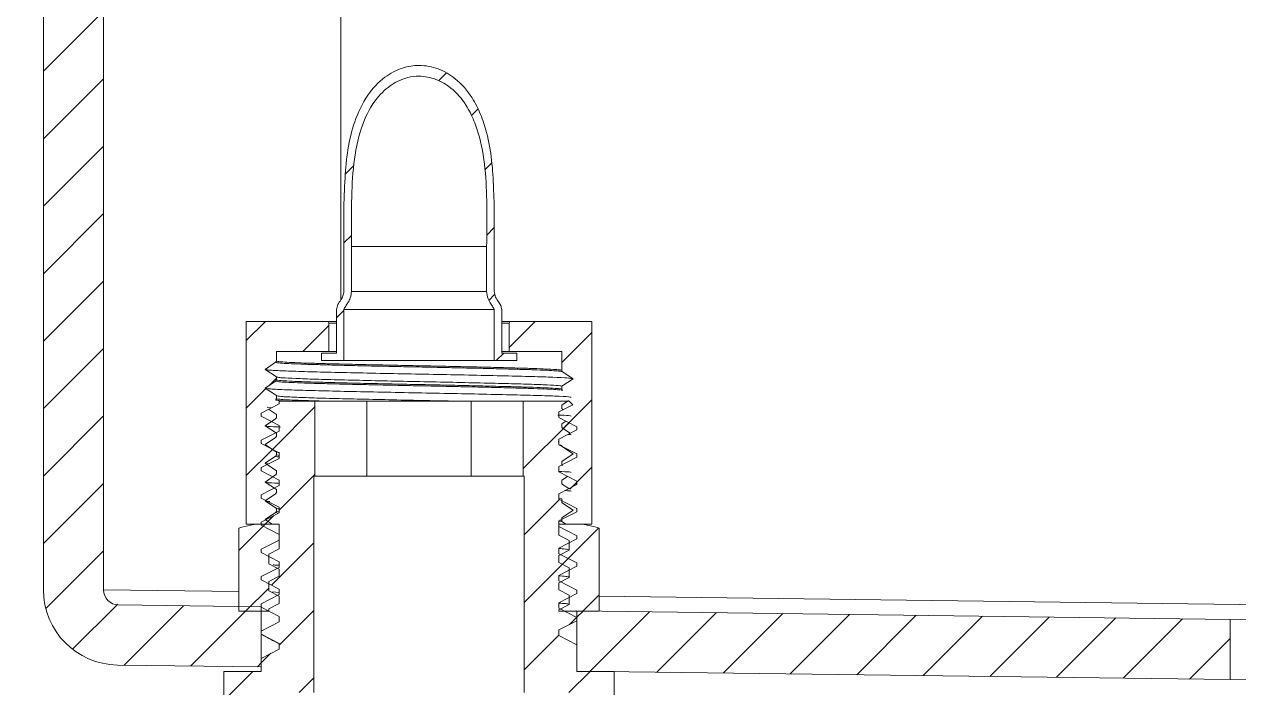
# Model space of a CAD drawing. Extents: x 14808 to 20058, y -13198 to -11680.
# Drawn here: x 15192.31 to 15232.72, y -12617.14 to -12595.07 of the extents above; entities that cross this region are included whole.
import ezdxf

# ---------------------------------------------------------------- set-up
doc = ezdxf.new("R2010")
doc.units = 0
doc.header["$LTSCALE"] = 7
doc.header["$MEASUREMENT"] = 0
doc.layers.get('0').update_dxf_attribs({"color": 2, "linetype": 'CONTINUOUS'})
doc.styles.add('GHS', font='romans', dxfattribs={"bigfont": 'ghs'})
doc.dimstyles.new('STANDARD$7', dxfattribs={"dimtxt": 3.5, "dimasz": 3, "dimexe": 1, "dimexo": 0.0625, "dimgap": 1, "dimtad": 1, "dimdec": 4, "dimzin": 0, "dimdsep": 46, "dimtxsty": 'GHS', "dimcen": 1, "dimclrt": 2, "dimadec": 0, "dimazin": 0, "dimtfac": 1, "dimtdec": 4, "dimtofl": 0, "dimtmove": 0, "dimatfit": 3, "dimfxl": 1, "dimtolj": 1, "dimtzin": 0, "dimarcsym": 0})
pattern_1 = [(45, (344.9468, 39.5322), (-0.561266, 0.561266), [])]

# ---------------------------------------------------------------- blocks, each defined once
blk = doc.blocks.new('A$C37B80C3A')
at = {"linetype": 'Continuous', "lineweight": 0}
h = blk.add_hatch(dxfattribs=at)
h.set_pattern_fill('ANSI31', color=2, scale=0.25, style=0)
h.set_pattern_definition(pattern_1)
edge = h.paths.add_edge_path(flags=0)
edge.add_line((1, 20.274), (0, 20.274))
edge.add_line((0, 20.274), (0, 10.64))
edge.add_arc((1.25, 10.64), 1.25, 180, 269.25)
edge.add_line((1.234, 9.39), (3.625, 9.359))
edge.add_line((3.625, 9.359), (3.625, 10.359))
edge.add_line((3.625, 10.359), (1.247, 10.39))
edge.add_arc((1.25, 10.64), 0.25, 180, 269.25, ccw=False)
edge.add_line((1, 10.64), (1, 20.274))
h = blk.add_hatch(dxfattribs=at)
h.set_pattern_fill('ANSI31', color=2, scale=0.25, style=0)
h.set_pattern_definition(pattern_1)
edge = h.paths.add_edge_path(flags=0)
edge.add_spline(control_points=[(7.501, 16.356), (7.501, 16.989), (7.534, 17.638), (7.374, 18.251), (7.322, 18.452), (7.245, 18.65), (7.133, 18.825), (7.056, 18.945), (6.961, 19.057), (6.85, 19.146), (6.766, 19.214), (6.671, 19.27), (6.57, 19.308), (6.469, 19.346), (6.359, 19.367), (6.251, 19.367), (6.158, 19.367), (6.065, 19.352), (5.977, 19.324), (5.872, 19.29), (5.772, 19.237), (5.684, 19.171), (5.573, 19.089), (5.477, 18.985), (5.399, 18.872), (5.305, 18.736), (5.234, 18.584), (5.18, 18.427), (5.078, 18.13), (5.037, 17.812), (5.018, 17.498), (4.995, 17.118), (5.001, 16.737), (5.001, 16.356)], knot_values=[0.043349, 0.043349, 0.043349, 0.043349, 0.050957, 0.050957, 0.050957, 0.053427, 0.053427, 0.053427, 0.05512, 0.05512, 0.05512, 0.056396, 0.056396, 0.056396, 0.05768, 0.05768, 0.05768, 0.058787, 0.058787, 0.058787, 0.060114, 0.060114, 0.060114, 0.061773, 0.061773, 0.061773, 0.063761, 0.063761, 0.063761, 0.067564, 0.067564, 0.067564, 0.072148, 0.072148, 0.072148, 0.072148], weights=[1, 1, 1, 1, 1, 1, 1, 1, 1, 1, 1, 1, 1, 1, 1, 1, 1, 1, 1, 1, 1, 1, 1, 1, 1, 1, 1, 1, 1, 1, 1, 1, 1, 1], degree=3, periodic=0)
edge.add_line((5.001, 16.356), (5.001, 15.607))
edge.add_spline(control_points=[(5.001, 15.607), (5.001, 15.482), (4.876, 15.413), (4.876, 15.303)], knot_values=[0, 0, 0, 0, 1, 1, 1, 1], weights=[1, 1, 1, 1], degree=3, periodic=0)
edge.add_line((4.876, 15.303), (4.876, 14.581))
edge.add_line((4.876, 14.581), (4.626, 14.581))
edge.add_line((4.626, 14.581), (4.626, 14.456))
edge.add_line((4.626, 14.456), (5.001, 14.456))
edge.add_line((5.001, 14.456), (5.001, 15.303))
edge.add_spline(control_points=[(5.001, 15.303), (5.001, 15.311), (5.001, 15.315), (5.038, 15.375), (5.088, 15.448), (5.119, 15.53), (5.126, 15.582), (5.126, 15.607)], knot_values=[0, 0, 0, 0, 0.25, 0.5, 0.75, 0.875, 1, 1, 1, 1], weights=[1, 1, 1, 1, 1, 1, 1, 1], degree=3, periodic=0)
edge.add_line((5.126, 15.607), (5.126, 16.356))
edge.add_spline(control_points=[(5.126, 16.356), (5.126, 16.633), (5.124, 16.91), (5.131, 17.186), (5.142, 17.597), (5.173, 18.02), (5.32, 18.404), (5.377, 18.553), (5.454, 18.699), (5.555, 18.824), (5.626, 18.911), (5.71, 18.99), (5.804, 19.051), (5.884, 19.102), (5.972, 19.142), (6.064, 19.165), (6.125, 19.18), (6.188, 19.187), (6.251, 19.187), (6.346, 19.187), (6.443, 19.169), (6.532, 19.135), (6.621, 19.101), (6.705, 19.051), (6.779, 18.991), (6.879, 18.911), (6.964, 18.81), (7.033, 18.702), (7.136, 18.54), (7.207, 18.358), (7.255, 18.173), (7.408, 17.585), (7.376, 16.963), (7.376, 16.356)], knot_values=[0.040739, 0.040739, 0.040739, 0.040739, 0.044126, 0.044126, 0.044126, 0.049188, 0.049188, 0.049188, 0.051142, 0.051142, 0.051142, 0.052508, 0.052508, 0.052508, 0.053655, 0.053655, 0.053655, 0.054409, 0.054409, 0.054409, 0.055556, 0.055556, 0.055556, 0.056695, 0.056695, 0.056695, 0.058237, 0.058237, 0.058237, 0.060538, 0.060538, 0.060538, 0.067914, 0.067914, 0.067914, 0.067914], weights=[1, 1, 1, 1, 1, 1, 1, 1, 1, 1, 1, 1, 1, 1, 1, 1, 1, 1, 1, 1, 1, 1, 1, 1, 1, 1, 1, 1, 1, 1, 1, 1, 1, 1], degree=3, periodic=0)
edge.add_line((7.376, 16.356), (7.376, 15.607))
edge.add_spline(control_points=[(7.376, 15.607), (7.376, 15.582), (7.382, 15.53), (7.413, 15.448), (7.463, 15.375), (7.5, 15.315), (7.501, 15.311), (7.501, 15.303)], knot_values=[0, 0, 0, 0, 0.125, 0.25, 0.5, 0.75, 1, 1, 1, 1], weights=[1, 1, 1, 1, 1, 1, 1, 1], degree=3, periodic=0)
edge.add_line((7.501, 15.303), (7.501, 14.456))
edge.add_line((7.501, 14.456), (7.876, 14.456))
edge.add_line((7.876, 14.456), (7.876, 14.581))
edge.add_line((7.876, 14.581), (7.626, 14.581))
edge.add_line((7.626, 14.581), (7.626, 15.303))
edge.add_spline(control_points=[(7.626, 15.303), (7.626, 15.413), (7.501, 15.482), (7.501, 15.607)], knot_values=[0, 0, 0, 0, 1, 1, 1, 1], weights=[1, 1, 1, 1], degree=3, periodic=0)
edge.add_line((7.501, 15.607), (7.501, 16.356))
h = blk.add_hatch(dxfattribs=at)
h.set_pattern_fill('ANSI31', color=2, scale=0.25, style=0)
h.set_pattern_definition(pattern_1)
edge = h.paths.add_edge_path(flags=0)
edge.add_line((3.688, 13.059), (3.864, 13.177))
edge.add_spline(control_points=[(3.864, 13.177), (3.867, 13.178), (3.869, 13.18), (3.87, 13.182), (3.872, 13.184), (3.873, 13.187), (3.874, 13.189), (3.875, 13.192), (3.876, 13.195), (3.876, 13.198)], knot_values=[0, 0, 0, 0, 0.000031, 0.000031, 0.000031, 0.000064, 0.000064, 0.000064, 0.000098, 0.000098, 0.000098, 0.000098], weights=[1, 1, 1, 1, 1, 1, 1, 1, 1, 1], degree=3, periodic=0)
edge.add_line((3.876, 13.198), (3.876, 13.247))
edge.add_line((3.876, 13.247), (3.688, 13.372))
edge.add_line((3.688, 13.372), (3.864, 13.489))
edge.add_spline(control_points=[(3.864, 13.489), (3.867, 13.491), (3.869, 13.493), (3.87, 13.495), (3.872, 13.497), (3.873, 13.499), (3.874, 13.502), (3.875, 13.504), (3.876, 13.507), (3.876, 13.51)], knot_values=[0, 0, 0, 0, 0.000031, 0.000031, 0.000031, 0.000064, 0.000064, 0.000064, 0.000098, 0.000098, 0.000098, 0.000098], weights=[1, 1, 1, 1, 1, 1, 1, 1, 1, 1], degree=3, periodic=0)
edge.add_line((3.876, 13.51), (3.876, 13.559))
edge.add_line((3.876, 13.559), (3.688, 13.684))
edge.add_line((3.688, 13.684), (3.864, 13.802))
edge.add_spline(control_points=[(3.864, 13.802), (3.867, 13.803), (3.869, 13.805), (3.87, 13.807), (3.872, 13.809), (3.873, 13.812), (3.874, 13.814), (3.875, 13.817), (3.876, 13.82), (3.876, 13.823)], knot_values=[0, 0, 0, 0, 0.000031, 0.000031, 0.000031, 0.000064, 0.000064, 0.000064, 0.000098, 0.000098, 0.000098, 0.000098], weights=[1, 1, 1, 1, 1, 1, 1, 1, 1, 1], degree=3, periodic=0)
edge.add_line((3.876, 13.823), (3.876, 13.872))
edge.add_line((3.876, 13.872), (3.688, 13.997))
edge.add_line((3.688, 13.997), (3.864, 14.114))
edge.add_spline(control_points=[(3.864, 14.114), (3.867, 14.116), (3.869, 14.118), (3.87, 14.12), (3.872, 14.122), (3.873, 14.124), (3.874, 14.127), (3.875, 14.129), (3.876, 14.132), (3.876, 14.135)], knot_values=[0, 0, 0, 0, 0.000031, 0.000031, 0.000031, 0.000064, 0.000064, 0.000064, 0.000098, 0.000098, 0.000098, 0.000098], weights=[1, 1, 1, 1, 1, 1, 1, 1, 1, 1], degree=3, periodic=0)
edge.add_line((3.876, 14.135), (3.876, 14.184))
edge.add_line((3.876, 14.184), (3.688, 14.309))
edge.add_line((3.688, 14.309), (3.864, 14.427))
edge.add_spline(control_points=[(3.864, 14.427), (3.867, 14.428), (3.869, 14.43), (3.87, 14.432), (3.872, 14.434), (3.873, 14.437), (3.874, 14.439), (3.875, 14.442), (3.876, 14.445), (3.876, 14.448)], knot_values=[0, 0, 0, 0, 0.000031, 0.000031, 0.000031, 0.000064, 0.000064, 0.000064, 0.000098, 0.000098, 0.000098, 0.000098], weights=[1, 1, 1, 1, 1, 1, 1, 1, 1, 1], degree=3, periodic=0)
edge.add_line((3.876, 14.448), (3.876, 14.606))
edge.add_line((3.876, 14.606), (4.751, 14.606))
edge.add_line((4.751, 14.606), (4.751, 15.081))
edge.add_arc((4.726, 15.081), 0.025, 0, 90)
edge.add_line((4.726, 15.106), (3.376, 15.106))
edge.add_line((3.376, 15.106), (3.376, 11.731))
edge.add_line((3.376, 11.731), (3.805, 11.731))
edge.add_line((3.805, 11.731), (3.688, 11.809))
edge.add_line((3.688, 11.809), (3.864, 11.927))
edge.add_spline(control_points=[(3.864, 11.927), (3.867, 11.928), (3.869, 11.93), (3.87, 11.932), (3.872, 11.934), (3.873, 11.937), (3.874, 11.939), (3.875, 11.942), (3.876, 11.945), (3.876, 11.948)], knot_values=[0, 0, 0, 0, 0.000031, 0.000031, 0.000031, 0.000064, 0.000064, 0.000064, 0.000098, 0.000098, 0.000098, 0.000098], weights=[1, 1, 1, 1, 1, 1, 1, 1, 1, 1], degree=3, periodic=0)
edge.add_line((3.876, 11.948), (3.876, 11.997))
edge.add_line((3.876, 11.997), (3.688, 12.122))
edge.add_line((3.688, 12.122), (3.864, 12.239))
edge.add_spline(control_points=[(3.864, 12.239), (3.867, 12.241), (3.869, 12.243), (3.87, 12.245), (3.872, 12.247), (3.873, 12.249), (3.874, 12.252), (3.875, 12.254), (3.876, 12.257), (3.876, 12.26)], knot_values=[0, 0, 0, 0, 0.000031, 0.000031, 0.000031, 0.000064, 0.000064, 0.000064, 0.000098, 0.000098, 0.000098, 0.000098], weights=[1, 1, 1, 1, 1, 1, 1, 1, 1, 1], degree=3, periodic=0)
edge.add_line((3.876, 12.26), (3.876, 12.309))
edge.add_line((3.876, 12.309), (3.688, 12.434))
edge.add_line((3.688, 12.434), (3.864, 12.552))
edge.add_spline(control_points=[(3.864, 12.552), (3.867, 12.553), (3.869, 12.555), (3.87, 12.557), (3.872, 12.559), (3.873, 12.562), (3.874, 12.564), (3.875, 12.567), (3.876, 12.57), (3.876, 12.573)], knot_values=[0, 0, 0, 0, 0.000031, 0.000031, 0.000031, 0.000064, 0.000064, 0.000064, 0.000098, 0.000098, 0.000098, 0.000098], weights=[1, 1, 1, 1, 1, 1, 1, 1, 1, 1], degree=3, periodic=0)
edge.add_line((3.876, 12.573), (3.876, 12.622))
edge.add_line((3.876, 12.622), (3.688, 12.747))
edge.add_line((3.688, 12.747), (3.864, 12.864))
edge.add_spline(control_points=[(3.864, 12.864), (3.867, 12.866), (3.869, 12.868), (3.87, 12.87), (3.872, 12.872), (3.873, 12.874), (3.874, 12.877), (3.875, 12.879), (3.876, 12.882), (3.876, 12.885)], knot_values=[0, 0, 0, 0, 0.000031, 0.000031, 0.000031, 0.000064, 0.000064, 0.000064, 0.000098, 0.000098, 0.000098, 0.000098], weights=[1, 1, 1, 1, 1, 1, 1, 1, 1, 1], degree=3, periodic=0)
edge.add_line((3.876, 12.885), (3.876, 12.934))
edge.add_line((3.876, 12.934), (3.688, 13.059))
h = blk.add_hatch(dxfattribs=at)
h.set_pattern_fill('ANSI31', color=2, scale=0.25, style=0)
h.set_pattern_definition(pattern_1)
edge = h.paths.add_edge_path(flags=0)
edge.add_line((8.637, 13.021), (8.813, 12.903))
edge.add_line((8.813, 12.903), (8.626, 12.778))
edge.add_line((8.626, 12.778), (8.626, 12.729))
edge.add_spline(control_points=[(8.626, 12.729), (8.626, 12.726), (8.626, 12.724), (8.627, 12.721), (8.628, 12.719), (8.629, 12.716), (8.631, 12.714), (8.632, 12.712), (8.634, 12.71), (8.637, 12.708)], knot_values=[0, 0, 0, 0, 0.000031, 0.000031, 0.000031, 0.000064, 0.000064, 0.000064, 0.000098, 0.000098, 0.000098, 0.000098], weights=[1, 1, 1, 1, 1, 1, 1, 1, 1, 1], degree=3, periodic=0)
edge.add_line((8.637, 12.708), (8.813, 12.59))
edge.add_line((8.813, 12.59), (8.626, 12.465))
edge.add_line((8.626, 12.465), (8.626, 12.416))
edge.add_spline(control_points=[(8.626, 12.416), (8.626, 12.414), (8.626, 12.411), (8.627, 12.409), (8.628, 12.406), (8.629, 12.404), (8.631, 12.401), (8.632, 12.399), (8.634, 12.397), (8.637, 12.396)], knot_values=[0, 0, 0, 0, 0.000031, 0.000031, 0.000031, 0.000064, 0.000064, 0.000064, 0.000098, 0.000098, 0.000098, 0.000098], weights=[1, 1, 1, 1, 1, 1, 1, 1, 1, 1], degree=3, periodic=0)
edge.add_line((8.637, 12.396), (8.813, 12.278))
edge.add_line((8.813, 12.278), (8.626, 12.153))
edge.add_line((8.626, 12.153), (8.626, 12.104))
edge.add_spline(control_points=[(8.626, 12.104), (8.626, 12.101), (8.626, 12.099), (8.627, 12.096), (8.628, 12.094), (8.629, 12.091), (8.631, 12.089), (8.632, 12.087), (8.634, 12.085), (8.637, 12.083)], knot_values=[0, 0, 0, 0, 0.000031, 0.000031, 0.000031, 0.000064, 0.000064, 0.000064, 0.000098, 0.000098, 0.000098, 0.000098], weights=[1, 1, 1, 1, 1, 1, 1, 1, 1, 1], degree=3, periodic=0)
edge.add_line((8.637, 12.083), (8.813, 11.965))
edge.add_line((8.813, 11.965), (8.626, 11.84))
edge.add_line((8.626, 11.84), (8.626, 11.791))
edge.add_spline(control_points=[(8.626, 11.791), (8.626, 11.789), (8.626, 11.786), (8.627, 11.784), (8.628, 11.781), (8.629, 11.779), (8.631, 11.776), (8.632, 11.774), (8.634, 11.772), (8.637, 11.771)], knot_values=[0, 0, 0, 0, 0.000031, 0.000031, 0.000031, 0.000064, 0.000064, 0.000064, 0.000098, 0.000098, 0.000098, 0.000098], weights=[1, 1, 1, 1, 1, 1, 1, 1, 1, 1], degree=3, periodic=0)
edge.add_line((8.637, 11.771), (8.696, 11.731))
edge.add_line((8.696, 11.731), (9.126, 11.731))
edge.add_line((9.126, 11.731), (9.126, 15.106))
edge.add_line((9.126, 15.106), (7.776, 15.106))
edge.add_arc((7.776, 15.081), 0.025, 90, 180)
edge.add_line((7.751, 15.081), (7.751, 14.606))
edge.add_line((7.751, 14.606), (8.626, 14.606))
edge.add_line((8.626, 14.606), (8.626, 14.291))
edge.add_spline(control_points=[(8.626, 14.291), (8.626, 14.289), (8.626, 14.286), (8.627, 14.284), (8.628, 14.281), (8.629, 14.279), (8.631, 14.276), (8.632, 14.274), (8.634, 14.272), (8.637, 14.271)], knot_values=[0, 0, 0, 0, 0.000031, 0.000031, 0.000031, 0.000064, 0.000064, 0.000064, 0.000098, 0.000098, 0.000098, 0.000098], weights=[1, 1, 1, 1, 1, 1, 1, 1, 1, 1], degree=3, periodic=0)
edge.add_line((8.637, 14.271), (8.813, 14.153))
edge.add_line((8.813, 14.153), (8.626, 14.028))
edge.add_line((8.626, 14.028), (8.626, 13.979))
edge.add_spline(control_points=[(8.626, 13.979), (8.626, 13.976), (8.626, 13.974), (8.627, 13.971), (8.628, 13.969), (8.629, 13.966), (8.631, 13.964), (8.632, 13.962), (8.634, 13.96), (8.637, 13.958)], knot_values=[0, 0, 0, 0, 0.000031, 0.000031, 0.000031, 0.000064, 0.000064, 0.000064, 0.000098, 0.000098, 0.000098, 0.000098], weights=[1, 1, 1, 1, 1, 1, 1, 1, 1, 1], degree=3, periodic=0)
edge.add_line((8.637, 13.958), (8.813, 13.84))
edge.add_line((8.813, 13.84), (8.626, 13.715))
edge.add_line((8.626, 13.715), (8.626, 13.666))
edge.add_spline(control_points=[(8.626, 13.666), (8.626, 13.664), (8.626, 13.661), (8.627, 13.659), (8.628, 13.656), (8.629, 13.654), (8.631, 13.651), (8.632, 13.649), (8.634, 13.647), (8.637, 13.646)], knot_values=[0, 0, 0, 0, 0.000031, 0.000031, 0.000031, 0.000064, 0.000064, 0.000064, 0.000098, 0.000098, 0.000098, 0.000098], weights=[1, 1, 1, 1, 1, 1, 1, 1, 1, 1], degree=3, periodic=0)
edge.add_line((8.637, 13.646), (8.813, 13.528))
edge.add_line((8.813, 13.528), (8.626, 13.403))
edge.add_line((8.626, 13.403), (8.626, 13.354))
edge.add_spline(control_points=[(8.626, 13.354), (8.626, 13.351), (8.626, 13.349), (8.627, 13.346), (8.628, 13.344), (8.629, 13.341), (8.631, 13.339), (8.632, 13.337), (8.634, 13.335), (8.637, 13.333)], knot_values=[0, 0, 0, 0, 0.000031, 0.000031, 0.000031, 0.000064, 0.000064, 0.000064, 0.000098, 0.000098, 0.000098, 0.000098], weights=[1, 1, 1, 1, 1, 1, 1, 1, 1, 1], degree=3, periodic=0)
edge.add_line((8.637, 13.333), (8.813, 13.215))
edge.add_line((8.813, 13.215), (8.626, 13.09))
edge.add_line((8.626, 13.09), (8.626, 13.041))
edge.add_spline(control_points=[(8.626, 13.041), (8.626, 13.039), (8.626, 13.036), (8.627, 13.034), (8.628, 13.031), (8.629, 13.029), (8.631, 13.026), (8.632, 13.024), (8.634, 13.022), (8.637, 13.021)], knot_values=[0, 0, 0, 0, 0.000031, 0.000031, 0.000031, 0.000064, 0.000064, 0.000064, 0.000098, 0.000098, 0.000098, 0.000098], weights=[1, 1, 1, 1, 1, 1, 1, 1, 1, 1], degree=3, periodic=0)
h = blk.add_hatch(dxfattribs=at)
h.set_pattern_fill('ANSI31', color=2, scale=0.25, style=0)
h.set_pattern_definition(pattern_1)
h.paths.add_polyline_path([(3.225, 7.782), (3.35, 7.907), (3.35, 7.928), (3.25, 7.985), (3.25, 8.032), (3.25, 8.079), (3.35, 8.137), (3.35, 8.178), (3.25, 8.235), (3.25, 8.282), (3.25, 8.329), (3.35, 8.387), (3.35, 8.428), (3.25, 8.485), (3.25, 8.532), (3.25, 8.579), (3.35, 8.637), (3.35, 8.678), (3.25, 8.735), (3.25, 8.782), (3.25, 8.829), (3.35, 8.887), (3.35, 8.932), (3.429, 8.932), (3.48, 8.962), (3.48, 8.932), (4.5, 8.932), (4.5, 12.532), (4.518, 12.532), (4.518, 13.782), (3.921, 13.782), (3.921, 13.736), (3.625, 13.582), (3.625, 13.529), (3.921, 13.375), (3.921, 13.329), (3.921, 13.283), (3.625, 13.129), (3.625, 13.075), (3.921, 12.921), (3.921, 12.875), (3.921, 12.829), (3.625, 12.675), (3.625, 12.622), (3.921, 12.468), (3.921, 12.422), (3.921, 12.376), (3.625, 12.222), (3.625, 12.168), (3.921, 12.014), (3.921, 11.968), (3.921, 11.922), (3.625, 11.768), (3.625, 11.715), (3.921, 11.561), (3.921, 11.515), (3.921, 11.469), (3.625, 11.315), (3.625, 11.261), (3.921, 11.107), (3.921, 11.061), (3.921, 11.015), (3.625, 10.861), (3.625, 10.808), (3.921, 10.654), (3.921, 10.608), (3.921, 10.562), (3.625, 10.408), (3.625, 10.354), (3.921, 10.2), (3.921, 10.154), (3.921, 10.108), (3.625, 9.954), (3.625, 9.901), (3.921, 9.747), (3.921, 9.701), (3.921, 9.655), (3.625, 9.501), (3.625, 9.282), (3, 9.282), (3, 7.782)], flags=0)
h = blk.add_hatch(dxfattribs=at)
h.set_pattern_fill('ANSI31', color=2, scale=0.25, style=0)
h.set_pattern_definition(pattern_1)
h.paths.add_polyline_path([(8.81, 13.722), (8.75, 13.782), (7.982, 13.782), (7.982, 12.532), (8, 12.532), (8, 8.932), (9.15, 8.932), (9.15, 8.762), (9.25, 8.704), (9.25, 8.657), (9.25, 8.61), (9.15, 8.553), (9.15, 8.512), (9.25, 8.454), (9.25, 8.407), (9.25, 8.36), (9.15, 8.303), (9.15, 8.262), (9.25, 8.204), (9.25, 8.157), (9.25, 8.11), (9.15, 8.053), (9.15, 8.012), (9.25, 7.954), (9.25, 7.907), (9.25, 7.86), (9.216, 7.841), (9.275, 7.782), (9.5, 7.782), (9.5, 9.282), (8.875, 9.282), (8.875, 9.727), (8.579, 9.882), (8.579, 9.927), (8.579, 9.973), (8.875, 10.127), (8.875, 10.181), (8.579, 10.335), (8.579, 10.381), (8.579, 10.427), (8.875, 10.581), (8.875, 10.634), (8.579, 10.789), (8.579, 10.834), (8.579, 10.88), (8.875, 11.034), (8.875, 11.088), (8.579, 11.242), (8.579, 11.288), (8.579, 11.334), (8.875, 11.488), (8.875, 11.541), (8.579, 11.696), (8.579, 11.741), (8.579, 11.787), (8.875, 11.941), (8.875, 11.995), (8.579, 12.149), (8.579, 12.195), (8.579, 12.241), (8.875, 12.395), (8.875, 12.448), (8.579, 12.603), (8.579, 12.648), (8.579, 12.694), (8.875, 12.848), (8.875, 12.902), (8.579, 13.056), (8.579, 13.102), (8.579, 13.148), (8.875, 13.302), (8.875, 13.355), (8.579, 13.51), (8.579, 13.555), (8.579, 13.601)], flags=0)
h = blk.add_hatch(dxfattribs=at)
h.set_pattern_fill('ANSI31', scale=0.25, style=0)
h.set_pattern_definition(pattern_1)
edge = h.paths.add_edge_path(flags=0)
edge.add_line((3.921, 10.533), (3.75, 10.622))
edge.add_line((3.75, 10.622), (3.75, 10.78))
edge.add_line((3.75, 10.78), (3.921, 10.869))
edge.add_line((3.921, 10.869), (3.921, 10.987))
edge.add_line((3.921, 10.987), (3.75, 11.076))
edge.add_line((3.75, 11.076), (3.75, 11.234))
edge.add_line((3.75, 11.234), (3.921, 11.323))
edge.add_line((3.921, 11.323), (3.921, 11.736))
edge.add_line((3.921, 11.736), (3.653, 11.736))
edge.add_arc((3.653, 10.549), 1.187, 90, 109.7897)
edge.add_line((3.251, 11.666), (3.251, 10.286))
edge.add_line((3.251, 10.286), (3.75, 10.286))
edge.add_line((3.75, 10.286), (3.75, 10.327))
edge.add_line((3.75, 10.327), (3.921, 10.416))
edge.add_line((3.921, 10.416), (3.921, 10.533))
h = blk.add_hatch(dxfattribs=at)
h.set_pattern_fill('ANSI31', scale=0.25, style=0)
h.set_pattern_definition(pattern_1)
edge = h.paths.add_edge_path(flags=0)
edge.add_line((8.75, 11.007), (8.75, 10.849))
edge.add_line((8.75, 10.849), (8.579, 10.76))
edge.add_line((8.579, 10.76), (8.579, 10.643))
edge.add_line((8.579, 10.643), (8.75, 10.553))
edge.add_line((8.75, 10.553), (8.75, 10.396))
edge.add_line((8.75, 10.396), (8.579, 10.307))
edge.add_line((8.579, 10.307), (8.579, 10.286))
edge.add_line((8.579, 10.286), (9.249, 10.286))
edge.add_line((9.249, 10.286), (9.249, 11.666))
edge.add_arc((8.847, 10.549), 1.187, 70.2103, 90)
edge.add_line((8.847, 11.736), (8.579, 11.736))
edge.add_line((8.579, 11.736), (8.579, 11.55))
edge.add_line((8.579, 11.55), (8.75, 11.46))
edge.add_line((8.75, 11.46), (8.75, 11.303))
edge.add_line((8.75, 11.303), (8.579, 11.214))
edge.add_line((8.579, 11.214), (8.579, 11.096))
edge.add_line((8.579, 11.096), (8.75, 11.007))
h = blk.add_hatch(dxfattribs=at)
h.set_pattern_fill('ANSI31', color=2, scale=0.25, style=0)
h.set_pattern_definition(pattern_1)
h.paths.add_polyline_path([(19.75, 10.148), (8.875, 10.29), (8.875, 9.29), (19.75, 9.148)], flags=0)
at = {"color": 8, "linetype": 'Continuous', "lineweight": 15}
for p, q in [((4.948, 15.464), (4.948, 22.37)), ((4.876, 15.081), (4.751, 15.081)), ((7.751, 15.081), (7.626, 15.081)), ((3.251, 10.613), (1, 10.64)), ((32.5, 10.231), (9.249, 10.536))]:
    blk.add_line(p, q, dxfattribs=at)
at = {"color": 7, "linetype": 'Continuous', "lineweight": 15}
for p, q in [((0, 20.274), (0, 10.64)), ((1, 20.274), (1, 10.64)), ((5.001, 15.607), (5.001, 16.356)), ((5.126, 16.356), (5.126, 15.607)), ((7.376, 16.356), (5.126, 16.356)), ((7.376, 15.607), (7.376, 16.356)), ((7.501, 16.356), (7.501, 15.607)), ((5.126, 15.607), (7.376, 15.607)), ((4.876, 14.581), (4.876, 15.303)), ((5.001, 15.303), (7.501, 15.303)), ((5.001, 15.303), (5.001, 14.456)), ((7.501, 14.456), (7.501, 15.303)), ((7.626, 15.303), (7.626, 14.581)), ((3.376, 11.731), (3.376, 15.106)), ((4.726, 15.106), (3.376, 15.106)), ((4.726, 15.106), (4.876, 15.106)), ((4.751, 14.606), (4.751, 15.081)), ((7.626, 15.106), (7.776, 15.106)), ((7.751, 15.081), (7.751, 14.606)), ((9.126, 15.106), (7.776, 15.106)), ((9.126, 15.106), (9.126, 11.731)), ((3.876, 14.448), (3.876, 14.606)), ((4.751, 14.606), (3.876, 14.606)), ((4.626, 14.456), (4.626, 14.581)), ((4.626, 14.581), (4.876, 14.581)), ((4.751, 14.606), (4.876, 14.606)), ((7.626, 14.606), (7.751, 14.606)), ((7.626, 14.581), (7.876, 14.581)), ((8.626, 14.606), (7.751, 14.606)), ((7.876, 14.581), (7.876, 14.456)), ((8.626, 14.606), (8.626, 14.291)), ((3.864, 14.427), (3.688, 14.309)), ((5.001, 14.456), (4.626, 14.456)), ((5.001, 14.456), (7.501, 14.456)), ((7.876, 14.456), (7.501, 14.456)), ((3.688, 14.309), (3.876, 14.184)), ((3.876, 14.135), (3.876, 14.184)), ((8.637, 14.271), (8.617, 14.276)), ((8.626, 14.028), (8.813, 14.153)), ((8.813, 14.153), (8.637, 14.271)), ((3.864, 14.114), (3.688, 13.997)), ((3.688, 13.997), (3.876, 13.872)), ((8.637, 13.958), (8.614, 13.963)), ((8.626, 14.028), (8.626, 13.979)), ((3.876, 13.823), (3.876, 13.872)), ((3.921, 13.736), (3.921, 13.782)), ((4.518, 13.782), (3.921, 13.782)), ((4.518, 12.532), (4.518, 13.782)), ((5.384, 13.782), (4.518, 13.782)), ((5.384, 12.532), (5.384, 13.782)), ((7.116, 13.782), (5.384, 13.782)), ((7.116, 12.532), (7.116, 13.782)), ((7.982, 13.782), (7.116, 13.782)), ((7.982, 12.532), (7.982, 13.782)), ((8.75, 13.782), (7.982, 13.782)), ((8.626, 13.715), (8.74, 13.792)), ((8.75, 13.782), (8.81, 13.722)), ((3.625, 13.582), (3.921, 13.736)), ((3.625, 13.582), (3.625, 13.529)), ((3.746, 13.645), (3.876, 13.559)), ((3.876, 13.51), (3.876, 13.559)), ((8.81, 13.722), (8.579, 13.601)), ((8.579, 13.601), (8.579, 13.555)), ((8.579, 13.555), (8.579, 13.51)), ((8.626, 13.715), (8.626, 13.666)), ((8.649, 13.638), (8.637, 13.646)), ((3.921, 13.375), (3.625, 13.529)), ((3.864, 13.489), (3.688, 13.372)), ((3.688, 13.372), (3.876, 13.247)), ((3.921, 13.329), (3.921, 13.375)), ((8.579, 13.51), (8.875, 13.355)), ((8.626, 13.403), (8.695, 13.449)), ((8.626, 13.403), (8.626, 13.354)), ((8.875, 13.302), (8.875, 13.355)), ((3.625, 13.129), (3.921, 13.283)), ((3.864, 13.177), (3.688, 13.059)), ((3.876, 13.198), (3.876, 13.247)), ((3.921, 13.283), (3.921, 13.329)), ((8.875, 13.302), (8.579, 13.148)), ((8.579, 13.148), (8.579, 13.102)), ((8.767, 13.246), (8.637, 13.333)), ((3.625, 13.129), (3.625, 13.075)), ((3.921, 12.921), (3.625, 13.075)), ((3.688, 13.059), (3.876, 12.934)), ((3.876, 12.885), (3.876, 12.934)), ((8.579, 13.098), (8.565, 13.101)), ((8.579, 13.102), (8.579, 13.056)), ((8.579, 13.056), (8.875, 12.902)), ((8.813, 12.903), (8.637, 13.021)), ((3.625, 12.675), (3.921, 12.829)), ((3.864, 12.864), (3.688, 12.747)), ((3.688, 12.747), (3.876, 12.622)), ((3.876, 12.885), (3.926, 12.875)), ((3.921, 12.875), (3.921, 12.921)), ((3.921, 12.829), (3.921, 12.875)), ((8.875, 12.848), (8.579, 12.694)), ((8.626, 12.778), (8.813, 12.903)), ((8.626, 12.778), (8.626, 12.729)), ((8.875, 12.848), (8.875, 12.902)), ((3.625, 12.675), (3.625, 12.622)), ((3.921, 12.468), (3.625, 12.622)), ((3.864, 12.552), (3.688, 12.434)), ((3.876, 12.573), (3.876, 12.622)), ((4.5, 12.532), (4.518, 12.532)), ((4.5, 8.932), (4.5, 12.532)), ((5.384, 12.532), (4.518, 12.532)), ((7.116, 12.532), (5.384, 12.532)), ((7.982, 12.532), (7.116, 12.532)), ((7.982, 12.532), (8, 12.532)), ((8, 12.532), (8, 8.932)), ((8.579, 12.694), (8.579, 12.648)), ((8.579, 12.648), (8.579, 12.603)), ((8.579, 12.603), (8.875, 12.448)), ((3.625, 12.222), (3.921, 12.376)), ((3.688, 12.434), (3.876, 12.309)), ((3.921, 12.422), (3.921, 12.468)), ((3.921, 12.376), (3.921, 12.422)), ((8.875, 12.395), (8.579, 12.241)), ((8.626, 12.465), (8.721, 12.529)), ((8.626, 12.465), (8.626, 12.416)), ((8.742, 12.326), (8.637, 12.396)), ((8.875, 12.395), (8.875, 12.448)), ((3.625, 12.222), (3.625, 12.168)), ((3.921, 12.014), (3.625, 12.168)), ((3.864, 12.239), (3.688, 12.122)), ((3.876, 12.26), (3.876, 12.309)), ((8.579, 12.241), (8.579, 12.195)), ((8.579, 12.195), (8.579, 12.149)), ((8.626, 12.153), (8.579, 12.162)), ((8.579, 12.149), (8.875, 11.995)), ((8.626, 12.153), (8.626, 12.104)), ((3.688, 12.122), (3.876, 11.997)), ((3.864, 11.927), (3.688, 11.809)), ((3.914, 11.919), (3.864, 11.927)), ((3.876, 11.948), (3.876, 11.997)), ((3.876, 11.948), (3.921, 11.94)), ((3.921, 11.968), (3.921, 12.014)), ((3.921, 11.922), (3.921, 11.968)), ((8.875, 11.941), (8.579, 11.787)), ((8.626, 11.84), (8.813, 11.965)), ((8.813, 11.965), (8.637, 12.083)), ((8.875, 11.941), (8.875, 11.995)), ((3.805, 11.731), (3.376, 11.731)), ((3.625, 11.768), (3.921, 11.922)), ((3.625, 11.768), (3.625, 11.715)), ((3.653, 11.736), (3.921, 11.736)), ((3.688, 11.809), (3.805, 11.731)), ((3.921, 11.736), (3.921, 11.323)), ((8.579, 11.787), (8.579, 11.741)), ((8.597, 11.779), (8.579, 11.781)), ((8.579, 11.741), (8.579, 11.696)), ((8.579, 11.55), (8.579, 11.736)), ((8.579, 11.736), (8.847, 11.736)), ((8.586, 11.8), (8.626, 11.791)), ((8.637, 11.771), (8.613, 11.776)), ((8.626, 11.84), (8.626, 11.791)), ((8.696, 11.731), (8.637, 11.771)), ((9.126, 11.731), (8.696, 11.731)), ((3.251, 11.666), (3.251, 10.286)), ((3.921, 11.561), (3.625, 11.715)), ((3.921, 11.515), (3.921, 11.561)), ((8.579, 11.696), (8.875, 11.541)), ((8.579, 11.55), (8.75, 11.46)), ((8.875, 11.488), (8.875, 11.541)), ((9.249, 10.286), (9.249, 11.666)), ((3.625, 11.315), (3.921, 11.469)), ((3.75, 11.234), (3.921, 11.323)), ((3.921, 11.469), (3.921, 11.515)), ((8.875, 11.488), (8.579, 11.334)), ((8.579, 11.334), (8.579, 11.288)), ((8.75, 11.46), (8.75, 11.303)), ((3.625, 11.315), (3.625, 11.261)), ((3.921, 11.107), (3.625, 11.261)), ((3.75, 11.076), (3.75, 11.234)), ((8.75, 11.303), (8.579, 11.214)), ((8.579, 11.288), (8.579, 11.242)), ((8.579, 11.242), (8.875, 11.088)), ((8.579, 11.096), (8.579, 11.214)), ((3.625, 10.861), (3.921, 11.015)), ((3.921, 10.987), (3.75, 11.076)), ((3.921, 11.061), (3.921, 11.107)), ((3.921, 11.015), (3.921, 11.061)), ((3.921, 10.987), (3.921, 10.869)), ((8.579, 11.096), (8.75, 11.007)), ((8.875, 11.034), (8.579, 10.88)), ((8.75, 11.007), (8.75, 10.849)), ((8.875, 11.034), (8.875, 11.088)), ((3.625, 10.861), (3.625, 10.808)), ((3.921, 10.654), (3.625, 10.808)), ((3.75, 10.78), (3.921, 10.869)), ((3.75, 10.622), (3.75, 10.78)), ((8.579, 10.88), (8.579, 10.834)), ((8.75, 10.849), (8.579, 10.76)), ((8.579, 10.834), (8.579, 10.789)), ((8.579, 10.789), (8.875, 10.634)), ((8.579, 10.643), (8.579, 10.76)), ((3.625, 10.408), (3.921, 10.562)), ((3.921, 10.533), (3.75, 10.622)), ((3.81, 10.606), (3.921, 10.595)), ((3.921, 10.608), (3.921, 10.654)), ((3.921, 10.562), (3.921, 10.608)), ((3.921, 10.533), (3.921, 10.416)), ((8.579, 10.643), (8.75, 10.553)), ((8.875, 10.581), (8.579, 10.427)), ((8.75, 10.553), (8.75, 10.396)), ((8.875, 10.581), (8.875, 10.634)), ((1.247, 10.39), (3.625, 10.359)), ((3.625, 10.408), (3.625, 10.354)), ((3.625, 9.359), (3.625, 10.359)), ((3.921, 10.2), (3.625, 10.354)), ((3.75, 10.327), (3.921, 10.416)), ((3.75, 10.286), (3.75, 10.327)), ((8.579, 10.427), (8.579, 10.381)), ((8.75, 10.396), (8.579, 10.307)), ((8.579, 10.381), (8.579, 10.335)), ((8.579, 10.335), (8.875, 10.181)), ((3.251, 10.286), (3.75, 10.286)), ((3.625, 9.954), (3.921, 10.108)), ((3.753, 10.286), (3.75, 10.286)), ((3.921, 10.154), (3.921, 10.2)), ((3.921, 10.108), (3.921, 10.154)), ((8.579, 10.286), (8.579, 10.307)), ((8.579, 10.286), (9.249, 10.286)), ((8.875, 10.127), (8.579, 9.973)), ((8.875, 10.29), (8.875, 9.29)), ((8.875, 10.29), (19.75, 10.148)), ((8.875, 10.127), (8.875, 10.181)), ((19.75, 9.148), (19.75, 10.148)), ((26.25, 10.063), (19.75, 10.148)), ((3.625, 9.954), (3.625, 9.901)), ((8.579, 9.973), (8.579, 9.927)), ((8.579, 9.927), (8.579, 9.882)), ((3.625, 9.901), (3.643, 9.897)), ((3.921, 9.747), (3.625, 9.901)), ((3.921, 9.701), (3.921, 9.747)), ((3.921, 9.655), (3.921, 9.701)), ((8.579, 9.882), (8.875, 9.727)), ((8.875, 9.282), (8.875, 9.727)), ((3.625, 9.501), (3.921, 9.655)), ((3.625, 9.501), (3.625, 9.282)), ((1.234, 9.39), (3.625, 9.359)), ((3, 9.282), (3, 7.782)), ((3.625, 9.282), (3, 9.282)), ((8.875, 9.29), (19.75, 9.148)), ((9.5, 9.282), (8.875, 9.282)), ((9.5, 7.782), (9.5, 9.282)), ((26.25, 9.063), (19.75, 9.148))]:
    blk.add_line(p, q, dxfattribs=at)
for centre, radius, start, end in [((4.726, 15.081), 0.025, 0, 90), ((7.776, 15.081), 0.025, 90, 180), ((3.653, 10.549), 1.187, 90, 109.7897), ((8.847, 10.549), 1.187, 70.2103, 90), ((1.25, 10.64), 1.25, 180, 269.25), ((1.25, 10.64), 0.25, 180, 269.25)]:
    blk.add_arc(centre, radius, start, end, dxfattribs=at)
for points, knots in [([(5.001, 16.356), (4.997, 16.737), (4.993, 17.275), (5.058, 17.968), (5.166, 18.439), (5.364, 18.862), (5.649, 19.171), (5.955, 19.334), (6.266, 19.384), (6.576, 19.326), (6.891, 19.14), (7.124, 18.866), (7.283, 18.552), (7.396, 18.204), (7.467, 17.789), (7.505, 17.155), (7.502, 16.677), (7.501, 16.356)], [0, 0, 0, 0, 0.15844, 0.223544, 0.289626, 0.35837, 0.415643, 0.461531, 0.499948, 0.544973, 0.589846, 0.64923, 0.691973, 0.735873, 0.801153, 0.866579, 1, 1, 1, 1]), ([(5.126, 16.356), (5.125, 16.633), (5.123, 17.116), (5.158, 17.805), (5.28, 18.369), (5.507, 18.799), (5.779, 19.056), (6.03, 19.168), (6.283, 19.199), (6.538, 19.151), (6.817, 18.984), (7.027, 18.736), (7.171, 18.448), (7.292, 18.073), (7.367, 17.575), (7.382, 16.966), (7.378, 16.559), (7.376, 16.356)], [0, 0, 0, 0, 0.123629, 0.21602, 0.307758, 0.379442, 0.429684, 0.471901, 0.499891, 0.542582, 0.585112, 0.6425, 0.68529, 0.728176, 0.818316, 0.909126, 1, 1, 1, 1]), ([(4.876, 15.303), (4.882, 15.333), (4.894, 15.392), (4.947, 15.46), (4.99, 15.531), (4.997, 15.581), (5.001, 15.607)], [0, 0, 0, 0, 0.264401, 0.543716, 0.768127, 1, 1, 1, 1]), ([(5.126, 15.607), (5.122, 15.571), (5.115, 15.505), (5.073, 15.425), (5.036, 15.372), (5.015, 15.336), (5.002, 15.317), (5.001, 15.307), (5.001, 15.303)], [0, 0, 0, 0, 0.324825, 0.590313, 0.797356, 0.910974, 0.968215, 1, 1, 1, 1]), ([(7.501, 15.303), (7.5, 15.308), (7.497, 15.324), (7.474, 15.354), (7.441, 15.408), (7.389, 15.49), (7.381, 15.565), (7.376, 15.607)], [0, 0, 0, 0, 0.042278, 0.14447, 0.329069, 0.623552, 1, 1, 1, 1]), ([(7.501, 15.607), (7.506, 15.575), (7.517, 15.511), (7.57, 15.439), (7.615, 15.373), (7.622, 15.327), (7.626, 15.303)], [0, 0, 0, 0, 0.292062, 0.576775, 0.791936, 1, 1, 1, 1]), ([(4.813, 15.106), (4.812, 15.106), (4.785, 15.106), (4.757, 15.106), (4.73, 15.106)], [0, 0, 0, 0, 0.0272193, 1, 1, 1, 1]), ([(7.768, 15.106), (7.755, 15.106), (7.728, 15.106), (7.702, 15.106), (7.689, 15.106), (7.688, 15.106)], [0, 0, 0, 0, 0.480888, 0.971463, 1, 1, 1, 1]), ([(3.876, 14.448), (3.875, 14.445), (3.875, 14.439), (3.871, 14.432), (3.866, 14.428), (3.864, 14.427)], [0, 0, 0, 0, 0.343227, 0.686455, 1, 1, 1, 1]), ([(8.609, 14.278), (8.585, 14.281), (8.535, 14.286), (8.382, 14.294), (8.169, 14.303), (7.9, 14.311), (7.585, 14.319), (7.231, 14.328), (6.85, 14.336), (6.452, 14.345), (6.048, 14.353), (5.65, 14.361), (5.268, 14.37), (4.915, 14.378), (4.599, 14.387), (4.332, 14.395), (4.117, 14.403), (3.965, 14.412), (3.878, 14.42), (3.869, 14.425), (3.864, 14.427)], [0, 0, 0, 0, 0.0511617, 0.1076107, 0.1640596, 0.2205117, 0.2769637, 0.3334139, 0.3898641, 0.4463139, 0.5027637, 0.5592153, 0.6156669, 0.6721148, 0.7285627, 0.7850161, 0.8414695, 0.8979184, 0.9543673, 1, 1, 1, 1]), ([(3.876, 14.448), (3.88, 14.445), (3.89, 14.441), (3.975, 14.433), (4.125, 14.424), (4.339, 14.415), (4.605, 14.407), (4.92, 14.399), (5.27, 14.391), (5.651, 14.382), (6.045, 14.374), (6.449, 14.366), (6.844, 14.357), (7.225, 14.349), (7.576, 14.34), (7.892, 14.332), (8.158, 14.324), (8.373, 14.315), (8.52, 14.307), (8.609, 14.299), (8.62, 14.294), (8.626, 14.291)], [0, 0, 0, 0, 0.043467, 0.096402, 0.150872, 0.203808, 0.25828, 0.311215, 0.365685, 0.41862, 0.473091, 0.526027, 0.580498, 0.633433, 0.687903, 0.74084, 0.795312, 0.848247, 0.902717, 0.950789, 1, 1, 1, 1]), ([(8.785, 14.158), (8.767, 14.161), (8.724, 14.168), (8.497, 14.179), (8.145, 14.19), (7.688, 14.201), (7.151, 14.213), (6.567, 14.225), (5.966, 14.236), (5.38, 14.248), (4.84, 14.26), (4.379, 14.271), (4.015, 14.283), (3.809, 14.293), (3.72, 14.3), (3.71, 14.303), (3.708, 14.304)], [0, 0, 0, 0, 0.05905, 0.139688, 0.21917, 0.297937, 0.378446, 0.458606, 0.537076, 0.617157, 0.697702, 0.776569, 0.855931, 0.936563, 0.987217, 1, 1, 1, 1]), ([(8.626, 14.028), (8.625, 14.029), (8.622, 14.033), (8.552, 14.042), (8.336, 14.054), (8.006, 14.065), (7.583, 14.076), (7.085, 14.088), (6.543, 14.1), (5.987, 14.111), (5.444, 14.123), (4.943, 14.135), (4.515, 14.146), (4.18, 14.158), (3.985, 14.168), (3.89, 14.177), (3.88, 14.182), (3.876, 14.184)], [0, 0, 0, 0, 0.0153269, 0.0894411, 0.1645256, 0.2385336, 0.3118765, 0.3868404, 0.4614792, 0.5345455, 0.6091106, 0.6841089, 0.7575438, 0.8314403, 0.906519, 0.9536844, 1, 1, 1, 1]), ([(8.637, 14.271), (8.635, 14.272), (8.63, 14.276), (8.626, 14.283), (8.626, 14.289), (8.626, 14.291)], [0, 0, 0, 0, 0.343155, 0.686308, 1, 1, 1, 1]), ([(8.78, 13.846), (8.77, 13.848), (8.742, 13.854), (8.529, 13.865), (8.175, 13.877), (7.714, 13.888), (7.181, 13.9), (6.598, 13.912), (5.998, 13.923), (5.41, 13.935), (4.867, 13.947), (4.4, 13.958), (4.015, 13.97), (3.742, 13.984), (3.706, 13.992), (3.688, 13.997)], [0, 0, 0, 0, 0.044718, 0.126558, 0.207409, 0.283311, 0.360933, 0.43833, 0.514041, 0.591209, 0.668937, 0.745126, 0.821562, 0.911523, 1, 1, 1, 1]), ([(3.876, 14.135), (3.875, 14.132), (3.875, 14.127), (3.871, 14.119), (3.866, 14.116), (3.864, 14.114)], [0, 0, 0, 0, 0.3432271, 0.6864554, 1, 1, 1, 1]), ([(8.599, 13.967), (8.569, 13.97), (8.508, 13.975), (8.337, 13.984), (8.109, 13.992), (7.829, 14), (7.503, 14.009), (7.142, 14.017), (6.755, 14.026), (6.355, 14.034), (5.951, 14.042), (5.556, 14.051), (5.181, 14.059), (4.835, 14.068), (4.531, 14.076), (4.274, 14.084), (4.076, 14.093), (3.906, 14.103), (3.88, 14.11), (3.864, 14.114)], [0, 0, 0, 0, 0.056931, 0.113862, 0.170792, 0.227722, 0.284655, 0.341588, 0.398517, 0.455445, 0.512379, 0.569313, 0.626243, 0.683173, 0.740105, 0.797038, 0.853969, 0.9109, 1, 1, 1, 1]), ([(3.876, 14.135), (3.891, 14.131), (3.917, 14.124), (4.085, 14.114), (4.282, 14.105), (4.538, 14.097), (4.839, 14.089), (5.184, 14.08), (5.556, 14.072), (5.951, 14.063), (6.351, 14.055), (6.752, 14.047), (7.135, 14.038), (7.496, 14.029), (7.819, 14.021), (8.1, 14.013), (8.326, 14.005), (8.494, 13.996), (8.604, 13.987), (8.618, 13.982), (8.626, 13.979)], [0, 0, 0, 0, 0.084118, 0.137063, 0.191544, 0.244491, 0.298973, 0.351918, 0.406398, 0.459345, 0.513827, 0.566773, 0.621253, 0.674199, 0.72868, 0.781626, 0.836107, 0.889053, 0.943533, 1, 1, 1, 1]), ([(8.637, 13.958), (8.635, 13.96), (8.63, 13.963), (8.626, 13.971), (8.626, 13.976), (8.626, 13.979)], [0, 0, 0, 0, 0.343155, 0.686308, 1, 1, 1, 1]), ([(3.876, 13.823), (3.875, 13.82), (3.875, 13.814), (3.871, 13.807), (3.866, 13.803), (3.864, 13.802)], [0, 0, 0, 0, 0.343227, 0.686455, 1, 1, 1, 1]), ([(4.048, 13.782), (4.047, 13.782), (3.985, 13.785), (3.919, 13.791), (3.868, 13.797), (3.865, 13.801), (3.864, 13.802)], [0, 0, 0, 0, 0.00425, 0.432003, 0.859756, 1, 1, 1, 1]), ([(6.793, 13.782), (6.718, 13.784), (6.468, 13.789), (6.015, 13.798), (5.472, 13.81), (4.968, 13.822), (4.535, 13.833), (4.179, 13.845), (3.926, 13.859), (3.892, 13.867), (3.876, 13.872)], [0, 0, 0, 0, 0.054854, 0.182256, 0.312109, 0.442907, 0.571112, 0.699735, 0.851117, 1, 1, 1, 1]), ([(3.876, 13.823), (3.876, 13.822), (3.879, 13.818), (3.924, 13.812), (4.044, 13.803), (4.231, 13.795), (4.426, 13.788), (4.576, 13.784), (4.625, 13.782)], [0, 0, 0, 0, 0.068213, 0.272663, 0.483042, 0.687494, 0.897875, 1, 1, 1, 1]), ([(3.794, 13.67), (3.788, 13.671), (3.729, 13.674), (3.726, 13.676), (3.724, 13.679)], [0, 0, 0, 0, 0.118551, 1, 1, 1, 1]), ([(8.78, 13.533), (8.771, 13.536), (8.751, 13.541), (8.632, 13.546), (8.563, 13.55)], [0, 0, 0, 0, 0.416368, 1, 1, 1, 1]), ([(8.637, 13.646), (8.635, 13.647), (8.63, 13.651), (8.626, 13.658), (8.626, 13.664), (8.626, 13.666)], [0, 0, 0, 0, 0.343155, 0.686308, 1, 1, 1, 1]), ([(3.945, 13.35), (3.903, 13.352), (3.769, 13.358), (3.7, 13.365), (3.691, 13.37), (3.688, 13.372)], [0, 0, 0, 0, 0.244165, 0.779021, 1, 1, 1, 1]), ([(3.876, 13.51), (3.875, 13.507), (3.875, 13.502), (3.871, 13.494), (3.866, 13.491), (3.864, 13.489)], [0, 0, 0, 0, 0.343227, 0.686455, 1, 1, 1, 1]), ([(8.637, 13.333), (8.635, 13.335), (8.63, 13.338), (8.626, 13.346), (8.626, 13.351), (8.626, 13.354)], [0, 0, 0, 0, 0.343155, 0.686308, 1, 1, 1, 1]), ([(3.876, 13.198), (3.875, 13.195), (3.875, 13.189), (3.871, 13.182), (3.866, 13.178), (3.864, 13.177)], [0, 0, 0, 0, 0.343227, 0.686455, 1, 1, 1, 1]), ([(8.78, 13.221), (8.778, 13.223), (8.777, 13.225), (8.734, 13.228), (8.732, 13.228)], [0, 0, 0, 0, 0.961355, 1, 1, 1, 1]), ([(3.928, 12.924), (3.922, 12.925), (3.88, 12.928), (3.877, 12.932), (3.876, 12.934)], [0, 0, 0, 0, 0.1543874, 1, 1, 1, 1]), ([(8.582, 13.051), (8.602, 13.048), (8.625, 13.045), (8.626, 13.042), (8.626, 13.041)], [0, 0, 0, 0, 0.895984, 1, 1, 1, 1]), ([(8.637, 13.021), (8.635, 13.022), (8.63, 13.026), (8.626, 13.033), (8.626, 13.039), (8.626, 13.041)], [0, 0, 0, 0, 0.343155, 0.686308, 1, 1, 1, 1]), ([(3.743, 12.737), (3.741, 12.737), (3.717, 12.739), (3.716, 12.74), (3.715, 12.741)], [0, 0, 0, 0, 0.097353, 1, 1, 1, 1]), ([(3.876, 12.885), (3.875, 12.882), (3.875, 12.877), (3.871, 12.869), (3.866, 12.866), (3.864, 12.864)], [0, 0, 0, 0, 0.343227, 0.686455, 1, 1, 1, 1]), ([(3.921, 12.854), (3.92, 12.854), (3.869, 12.857), (3.867, 12.861), (3.864, 12.864)], [0, 0, 0, 0, 0.018636, 1, 1, 1, 1]), ([(3.876, 12.573), (3.875, 12.57), (3.875, 12.564), (3.871, 12.557), (3.866, 12.553), (3.864, 12.552)], [0, 0, 0, 0, 0.343227, 0.686455, 1, 1, 1, 1]), ([(8.782, 12.596), (8.775, 12.598), (8.755, 12.603), (8.647, 12.608), (8.579, 12.612)], [0, 0, 0, 0, 0.378621, 1, 1, 1, 1]), ([(8.637, 12.708), (8.635, 12.71), (8.63, 12.713), (8.626, 12.721), (8.626, 12.726), (8.626, 12.729)], [0, 0, 0, 0, 0.3431549, 0.6863078, 1, 1, 1, 1]), ([(3.921, 12.413), (3.917, 12.413), (3.822, 12.417), (3.726, 12.424), (3.701, 12.431), (3.688, 12.434)], [0, 0, 0, 0, 0.023505, 0.516474, 1, 1, 1, 1]), ([(8.637, 12.396), (8.635, 12.397), (8.63, 12.401), (8.626, 12.408), (8.626, 12.414), (8.626, 12.416)], [0, 0, 0, 0, 0.343155, 0.686308, 1, 1, 1, 1]), ([(3.876, 12.26), (3.875, 12.257), (3.875, 12.252), (3.871, 12.244), (3.866, 12.241), (3.864, 12.239)], [0, 0, 0, 0, 0.343227, 0.686455, 1, 1, 1, 1]), ([(8.783, 12.283), (8.778, 12.285), (8.77, 12.288), (8.707, 12.292), (8.679, 12.293)], [0, 0, 0, 0, 0.559972, 1, 1, 1, 1]), ([(3.765, 12.111), (3.744, 12.112), (3.713, 12.114), (3.71, 12.116), (3.708, 12.117)], [0, 0, 0, 0, 0.667077, 1, 1, 1, 1]), ([(3.876, 11.948), (3.875, 11.945), (3.875, 11.939), (3.871, 11.932), (3.866, 11.928), (3.864, 11.927)], [0, 0, 0, 0, 0.343227, 0.686455, 1, 1, 1, 1]), ([(3.921, 11.988), (3.914, 11.989), (3.875, 11.992), (3.875, 11.994), (3.876, 11.997)], [0, 0, 0, 0, 0.185977, 1, 1, 1, 1]), ([(8.637, 12.083), (8.635, 12.085), (8.63, 12.088), (8.626, 12.096), (8.626, 12.101), (8.626, 12.104)], [0, 0, 0, 0, 0.343155, 0.686308, 1, 1, 1, 1]), ([(8.637, 11.771), (8.635, 11.772), (8.63, 11.776), (8.626, 11.783), (8.626, 11.789), (8.626, 11.791)], [0, 0, 0, 0, 0.3431549, 0.6863078, 1, 1, 1, 1]), ([(8.579, 11.328), (8.597, 11.327), (8.666, 11.322), (8.73, 11.314), (8.743, 11.307), (8.75, 11.303)], [0, 0, 0, 0, 0.1501579, 0.5699815, 1, 1, 1, 1]), ([(3.821, 11.059), (3.825, 11.058), (3.837, 11.054), (3.886, 11.051), (3.921, 11.049)], [0, 0, 0, 0, 0.290667, 1, 1, 1, 1]), ([(8.579, 10.875), (8.585, 10.875), (8.652, 10.87), (8.723, 10.862), (8.741, 10.854), (8.75, 10.849)], [0, 0, 0, 0, 0.0474593, 0.5115974, 1, 1, 1, 1]), ([(8.579, 10.421), (8.619, 10.418), (8.707, 10.411), (8.746, 10.403), (8.749, 10.397), (8.75, 10.396)], [0, 0, 0, 0, 0.39657, 0.861263, 1, 1, 1, 1]), ([(3.629, 9.897), (3.678, 9.871), (3.777, 9.82), (3.876, 9.768), (3.925, 9.742)], [0, 0, 0, 0, 0.498416, 1, 1, 1, 1])]:
    blk.add_open_spline(points, degree=3, knots=knots, dxfattribs=at)

msp = doc.modelspace()

# ---------------------------------------------------------------- block references
at = {"xscale": 2, "yscale": 2, "zscale": 2}
msp.add_blockref('A$C37B80C3A', (15192.943, -12635.169), dxfattribs=at)

# ---------------------------------------------------------------- leaders
msp.add_leader([(15198.874, -12589.431), (15181.346, -12601.938)], dimstyle='STANDARD$7', override={"dimtxt": 3, "dimexo": 0.3, "dimgap": 2, "dimtad": 0, "dimdec": 1, "dimzin": 8, "dimcen": 0, "dimclrd": 2, "dimclre": 2, "dimazin": 2, "dimtp": 0.1, "dimtfac": 0.5, "dimtdec": 1, "dimfxl": 2.5, "dimarcsym": 1})

doc.saveas('drawing.dxf')
